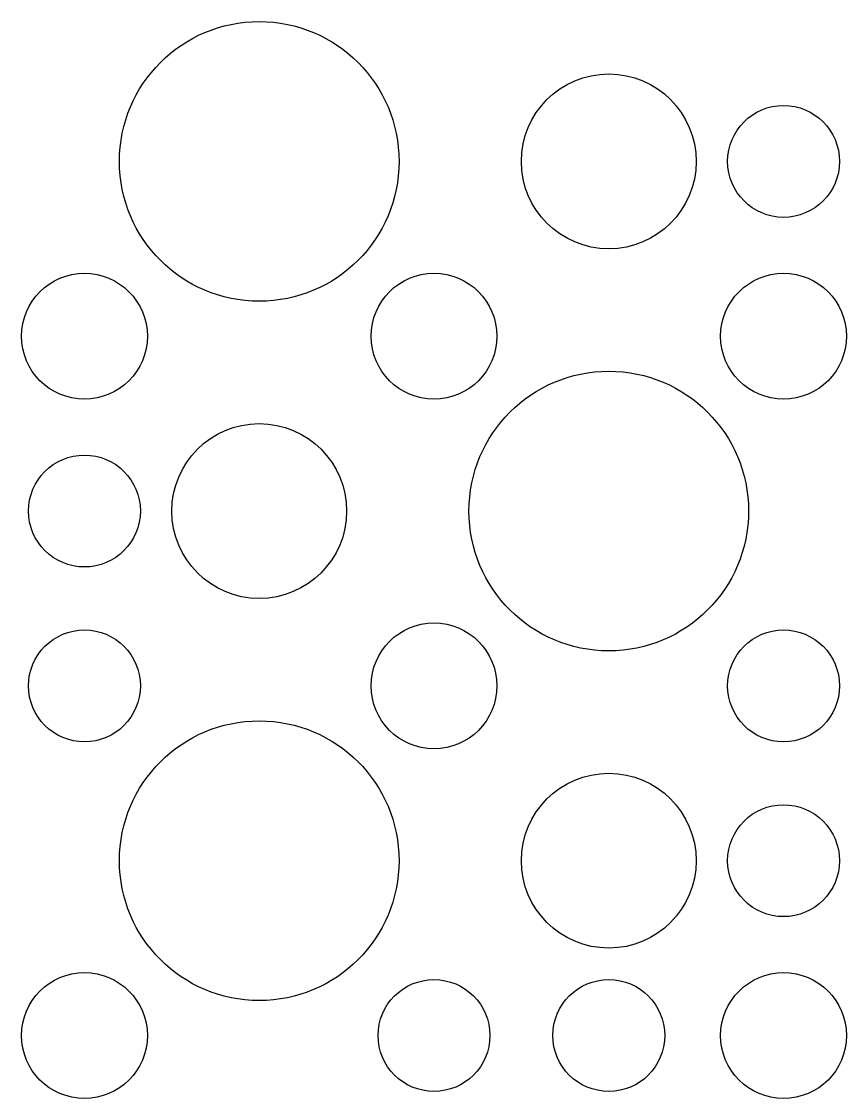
# Model space of a CAD drawing. Extents: x -338 to -102, y 182 to 490.
import ezdxf

# ---------------------------------------------------------------- set-up
doc = ezdxf.new("R2010")
doc.units = 0

msp = doc.modelspace()

# ---------------------------------------------------------------- linework, layer by layer
for centre, radius in [((-270, 450), 40), ((-170, 450), 25), ((-120, 450), 16), ((-320, 400), 18), ((-220, 400), 18), ((-120, 400), 18), ((-170, 350), 40), ((-270, 350), 25), ((-320, 350), 16), ((-220, 300), 18), ((-320, 300), 16), ((-120, 300), 16), ((-270, 250), 40), ((-170, 250), 25), ((-120, 250), 16), ((-320, 200), 18), ((-220, 200), 16), ((-170, 200), 16), ((-120, 200), 18)]:
    msp.add_circle(centre, radius)

doc.saveas('drawing.dxf')
